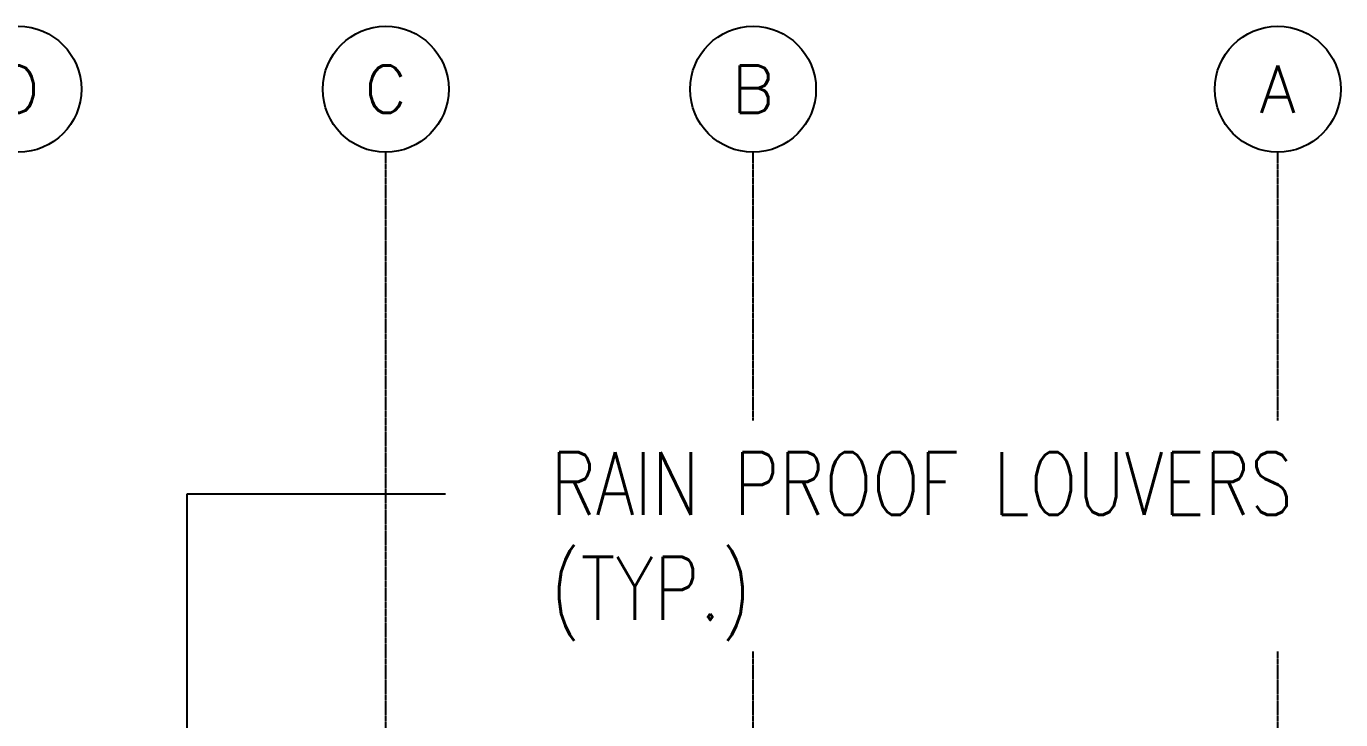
# Model space of a CAD drawing. Header units: inches. Extents: x 102027 to 175311, y -32523 to 10797.
# Drawn here: x 160019 to 172544, y 4189 to 10797 of the extents above; entities that cross this region are included whole.
import ezdxf
from ezdxf import colors
from ezdxf.entities.mleader import LeaderData, LeaderLine
from ezdxf.enums import TextEntityAlignment as Align
from ezdxf.math import Vec2, Vec3

# ---------------------------------------------------------------- set-up
doc = ezdxf.new("R2010")
doc.units = ezdxf.units.IN
doc.header["$MEASUREMENT"] = 0
doc.linetypes.add('CENTER', pattern=[2, 1.25, -0.25, 0.25, -0.25])
doc.linetypes.add('HIDDEN2', pattern=[0.1875, 0.125, -0.0625])
for name, color, linetype in [('GRID_TXT45', 4, 'Continuous'), ('M-HVAC-PIPE-NEW', 6, 'HIDDEN2'), ('M-X-BKGD', 8, 'Continuous')]:
    doc.layers.add(name, color=color, linetype=linetype)
doc.styles.add('RomanS', font='romans.shx', dxfattribs={"width": 0.8})
doc.styles.add('SIMPLEX', font='simplex.shx')

# ---------------------------------------------------------------- blocks, each defined once
blk = doc.blocks.new('GRID_SYM')
at = {"color": 2}
blk.add_circle((0, 6), 6, dxfattribs=at)
at = {"layer": 'GRID_TXT45', "color": 4, "style": 'SIMPLEX'}
blk.add_attdef('GRD_TXT', text='', height=4.5, dxfattribs=at).set_placement((0, 6), align=Align.MIDDLE_CENTER)

msp = doc.modelspace()

# ---------------------------------------------------------------- linework, layer by layer
at = {"layer": 'M-X-BKGD', "color": 8, "linetype": 'CENTER', "ltscale": 10}
for p, q in [((163444, -6544), (163444, 9597)), ((166944, -6544), (166944, 9597)), ((171944, -6544), (171944, 9597))]:
    msp.add_line(p, q, dxfattribs=at)

# ---------------------------------------------------------------- block references
at = {"layer": 'M-X-BKGD', "color": 8, "xscale": 100, "yscale": 100, "zscale": 100}
for p, values in [((159944, 9597), {'GRD_TXT': 'D'}), ((163444, 9597), {'GRD_TXT': 'C'}), ((166944, 9597), {'GRD_TXT': 'B'}), ((171944, 9597), {'GRD_TXT': 'A'})]:
    msp.add_blockref('GRID_SYM', p, dxfattribs=at).add_auto_attribs(values)

# ---------------------------------------------------------------- next in the draw order: leaders
at = {"layer": 'M-HVAC-PIPE-NEW'}
ml = msp.add_multileader_mtext('Standard', dxfattribs=at)
ml.set_content('RAIN PROOF LOUVERS\\P(TYP.)', color=2, style='RomanS')
ml.set_leader_properties(color=2)
ml.build(insert=Vec2(0, 0))
ml.multileader.update_dxf_attribs({"dogleg_length": 16770, "arrow_head_size": 600})
ctx = ml.context
ctx.base_point, ctx.char_height, ctx.arrow_head_size, ctx.landing_gap_size, ctx.plane_origin = Vec3(164014, 6340), 600, 600, 1000, Vec3(166452, 13738)
notes = []
notes.append((ctx, [(0, (1, 1, 0), (161552, 6340), (1, 0), 2462, [(0, [(161552, 3505)], 0, [])])]))
ctx.mtext.insert, ctx.mtext.flow_direction = Vec3(165014, 6740), 5
ctx.mtext.has_bg_fill, ctx.mtext.bg_color, ctx.mtext.bg_scale_factor, ctx.mtext.bg_transparency, ctx.mtext.use_window_bg_color = 1, -1023410167, 1.5, 0, 1
for ctx, leaders in notes:
    for number, flags, end, landing, length, lines in leaders:
        leader = LeaderData()
        leader.index, (leader.has_last_leader_line, leader.has_dogleg_vector, leader.attachment_direction) = number, flags
        leader.last_leader_point, leader.dogleg_vector, leader.dogleg_length = Vec3(end), Vec3(landing), length
        for number, points, colour, breaks in lines:
            line = LeaderLine()
            line.index, line.vertices, line.color, line.breaks = number, Vec3.list(points), colors.encode_raw_color(colour), breaks
            leader.lines.append(line)
        ctx.leaders.append(leader)

doc.saveas('drawing.dxf')
